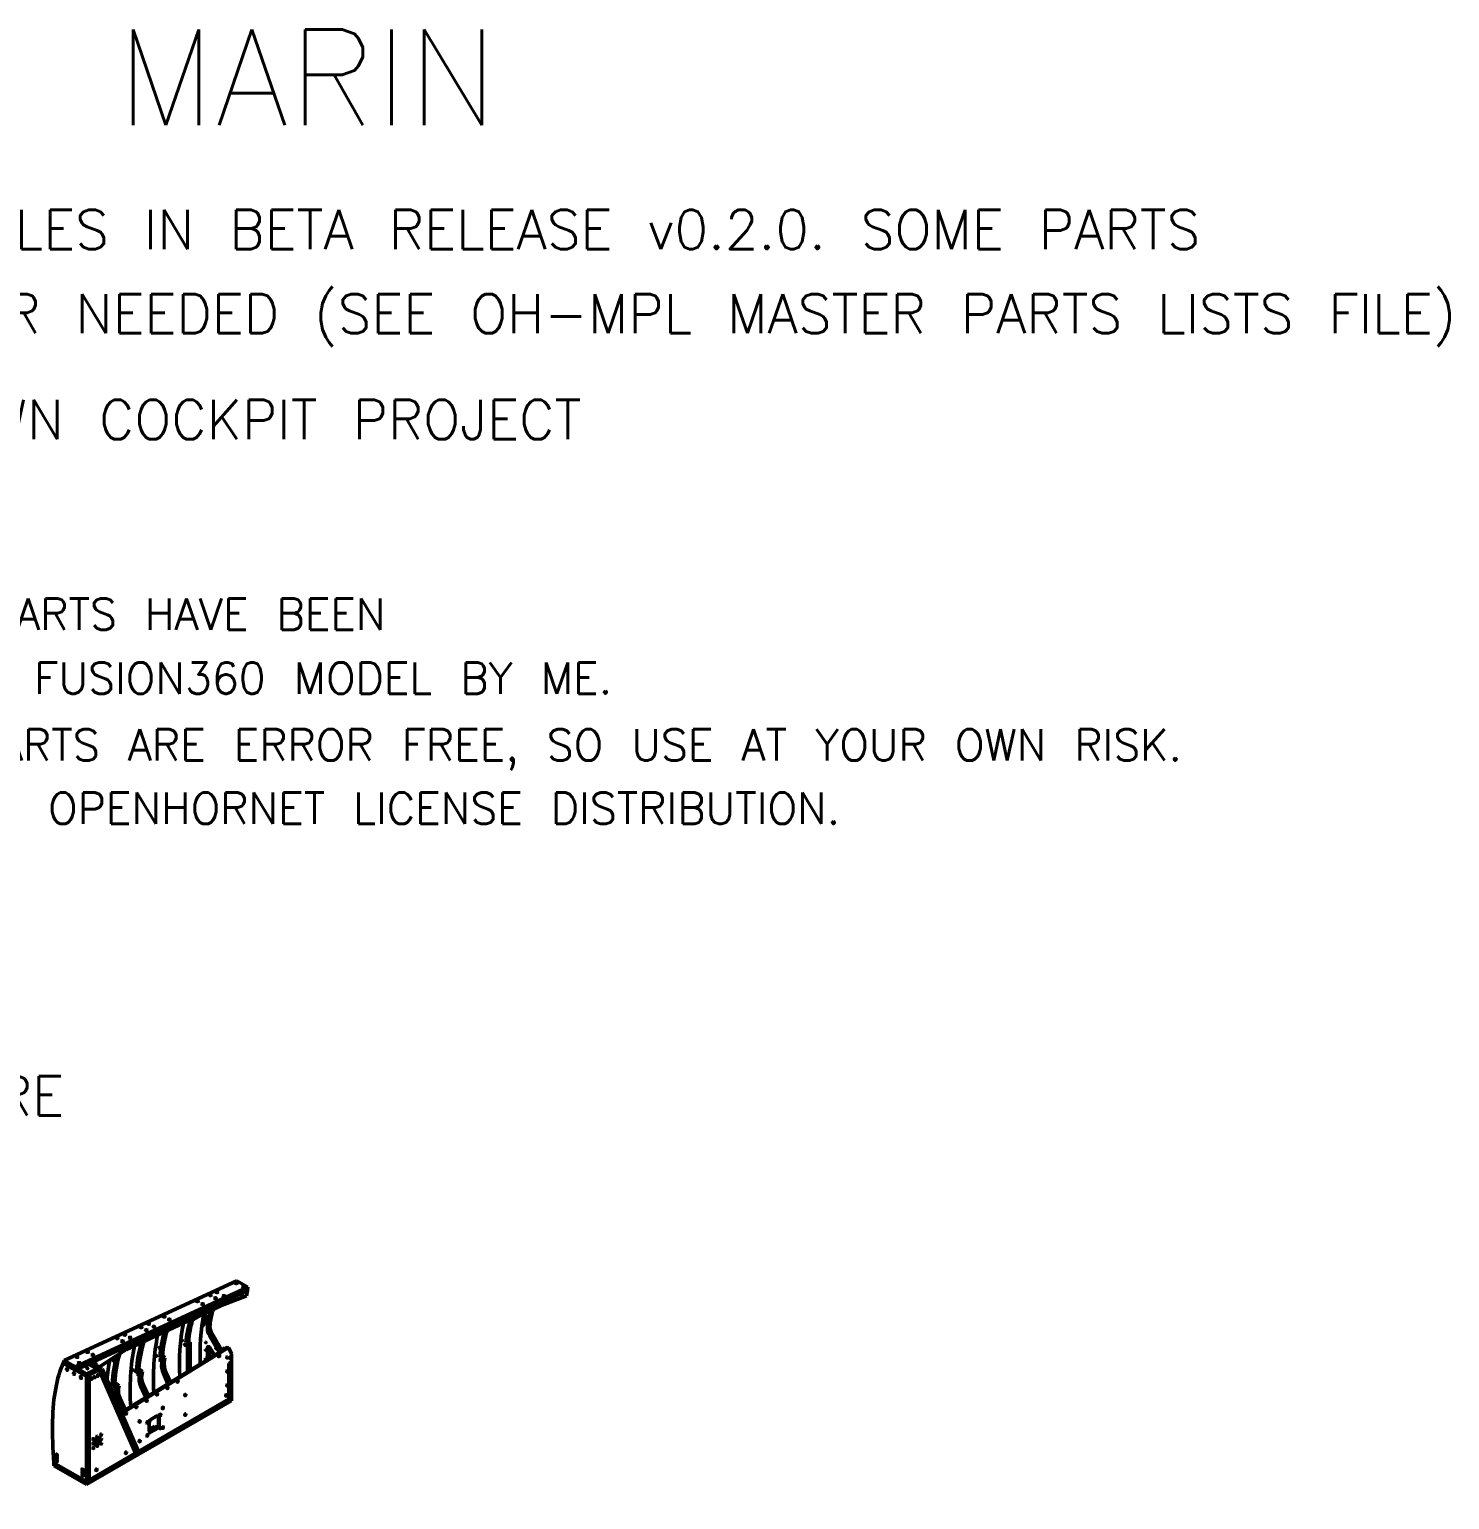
# Model space of a CAD drawing. Header units: inches. Extents: x 315 to 1225, y 14 to 674.
# Drawn here: x 868.7 to 1224.8, y 116.1 to 484.9 of the extents above; entities that cross this region are included whole.
import ezdxf
from ezdxf.enums import TextEntityAlignment as Align

# ---------------------------------------------------------------- set-up
doc = ezdxf.new("R2010")
doc.units = ezdxf.units.IN
doc.header["$LTSCALE"] = 0.03937
doc.header["$MEASUREMENT"] = 0
doc.layers.add('Cockpit Plans', color=6, linetype='Continuous')
doc.layers.add('Visible', color=7, linetype='Continuous', lineweight=50)
doc.styles.get("Standard").update_dxf_attribs({"font": 'txt.shx'})

msp = doc.modelspace()

# ---------------------------------------------------------------- linework, layer by layer
at = {"layer": 'Visible', "extrusion": (1e-16, 0.816497, 0.57735)}
for p, q in [((877.409, 150.949), (920.643, 170.919)), ((920.643, 170.919), (923.409, 169.322)), ((923.361, 168.546), (880.158, 148.558)), ((923.409, 169.322), (880.207, 149.334)), ((884.181, 150.419), (923.361, 168.546)), ((916.991, 164.835), (923.118, 167.217)), ((923.361, 168.546), (923.118, 167.217)), ((923.361, 168.546), (923.409, 169.322)), ((909.214, 161.247), (916.705, 164.713)), ((909.61, 161.175), (911.74, 162.414)), ((911.74, 162.414), (911.091, 162.039)), ((911.74, 162.414), (911.74, 162.416)), ((893.016, 153.752), (908.505, 160.919)), ((911.091, 162.039), (908.961, 160.8)), ((909.003, 161.375), (909.214, 161.247)), ((911.091, 162.115), (911.091, 162.039)), ((913.284, 159.211), (913.284, 159.039)), ((913.933, 159.414), (913.933, 159.586)), ((907.904, 155.468), (908.554, 155.843)), ((907.904, 155.468), (908.295, 155.163)), ((908.295, 155.163), (908.944, 155.538)), ((908.295, 155.163), (908.295, 148.119)), ((908.944, 155.538), (908.554, 155.843)), ((908.944, 155.538), (908.944, 148.52)), ((913.816, 157.246), (916.226, 153.073)), ((914.466, 157.621), (916.875, 153.448)), ((886.2, 149.378), (892.27, 153.337)), ((891.696, 137.883), (918.382, 154.34)), ((891.785, 137.679), (918.598, 154.215)), ((901.35, 151.803), (902, 152.178)), ((901.35, 151.803), (902.015, 151.284)), ((901.83, 150.18), (902.015, 151.284)), ((902.664, 151.659), (902, 152.178)), ((902.015, 151.284), (902.664, 151.659)), ((902.479, 150.555), (902.664, 151.659)), ((913.284, 154.133), (913.284, 151.196)), ((913.933, 151.597), (913.933, 154.191)), ((915.048, 152.284), (914.023, 154.06)), ((916.965, 153.793), (917.615, 154.168)), ((916.965, 153.793), (917.239, 153.635)), ((916.965, 153.466), (916.965, 153.793)), ((917.615, 154.168), (917.867, 154.023)), ((918.598, 154.215), (918.382, 154.34)), ((918.598, 154.215), (919.347, 152.61)), ((918.991, 153.374), (919.131, 153.293)), ((919.05, 153.247), (919.131, 153.293)), ((919.131, 153.293), (919.131, 153.074)), ((919.347, 152.61), (919.347, 150.591)), ((880.158, 148.558), (877.093, 150.327)), ((882.966, 146.936), (877.132, 150.305)), ((880.207, 149.334), (877.409, 150.949)), ((880.158, 148.558), (880.207, 149.334)), ((880.826, 148.866), (883.616, 147.255)), ((885.511, 148.879), (882.966, 147.63)), ((883.616, 147.255), (882.966, 147.63)), ((886.161, 148.504), (883.439, 150.075)), ((886.161, 148.504), (883.616, 147.255)), ((886.883, 148.858), (884.181, 150.419)), ((885.511, 148.879), (886.161, 148.504)), ((886.883, 148.858), (886.161, 148.504)), ((895.279, 127.709), (886.161, 148.504)), ((886.161, 148.504), (895.279, 127.709)), ((895.979, 128.113), (886.883, 148.858)), ((895.479, 148.514), (896.129, 148.889)), ((896.352, 147.832), (895.479, 148.514)), ((897.002, 148.207), (896.129, 148.889)), ((896.2, 146.926), (896.352, 147.832)), ((896.352, 147.832), (897.002, 148.207)), ((897.002, 148.207), (896.85, 147.301)), ((902.26, 147.689), (903.417, 145.111)), ((904.058, 145.507), (902.91, 148.064)), ((918.697, 150.216), (919.347, 150.591)), ((918.697, 150.216), (919.347, 150.591)), ((918.697, 150.216), (918.697, 141.229)), ((918.697, 150.216), (918.697, 141.229)), ((919.347, 141.605), (919.347, 150.591)), ((883.616, 147.255), (882.966, 146.936)), ((882.966, 120.6), (882.966, 146.936)), ((883.616, 147.255), (883.616, 120.975)), ((883.616, 120.975), (883.616, 147.255)), ((889.407, 145.106), (890.056, 145.481)), ((889.407, 145.106), (890.49, 144.26)), ((891.14, 144.635), (890.056, 145.481)), ((890.373, 143.562), (890.49, 144.26)), ((890.49, 144.26), (891.14, 144.635)), ((891.023, 143.937), (891.14, 144.635)), ((896.631, 144.436), (897.865, 141.687)), ((897.28, 144.811), (898.506, 142.082)), ((882.966, 120.6), (919.347, 141.605)), ((882.966, 119.85), (919.347, 140.854)), ((892.119, 138.143), (890.804, 141.071)), ((891.453, 141.446), (892.759, 138.539)), ((895.979, 128.113), (918.697, 141.229)), ((918.697, 141.229), (919.347, 141.605)), ((919.347, 141.605), (919.347, 140.854)), ((895.979, 128.113), (891.785, 137.679)), ((899.142, 136.19), (900.785, 137.139)), ((901.002, 134.764), (901.002, 137.014)), ((901.219, 136.889), (901.219, 134.639)), ((898.709, 133.19), (898.709, 135.44)), ((900.074, 134.478), (898.709, 133.69)), ((898.925, 133.065), (900.569, 134.014)), ((900.785, 133.889), (899.142, 132.94)), ((900.703, 134.115), (900.074, 134.478)), ((886.005, 130.155), (885.356, 130.531)), ((885.658, 131.055), (886.308, 130.68)), ((883.616, 120.975), (895.279, 127.709)), ((895.279, 127.709), (895.979, 128.113)), ((874.806, 125.311), (882.966, 120.6)), ((874.806, 125.311), (874.806, 124.561)), ((874.806, 125.311), (882.966, 120.6)), ((874.806, 124.561), (882.966, 119.85)), ((882.966, 120.6), (883.616, 120.975)), ((882.966, 120.6), (882.966, 119.85))]:
    msp.add_line(p, q, dxfattribs=at)
at = {"layer": 'Visible'}
for centre, radius, start, end in [((967.036, 152.424), 55.597, 169.32649, 182.40756), ((963.371, 149.735), 57.094, 169.2866, 182.82816), ((940.63, 151.952), 32.914, 164.54538, 173.86789), ((941.279, 152.327), 32.914, 164.54538, 173.86789), ((928.435, 145.986), 33.051, 163.2769, 175.61356), ((929.315, 146.321), 33.284, 163.48176, 175.57542), ((958.734, 146.343), 58.967, 169.23592, 183.32653), ((934.739, 148.69), 33.533, 163.56976, 174.67392), ((935.476, 149.054), 33.622, 163.74717, 174.66769), ((925.277, 142.561), 35.961, 164.31401, 175.9424), ((925.863, 142.945), 35.896, 164.19835, 175.94786), ((951.889, 143.489), 57.973, 168.87523, 184.10227), ((903.774, 137.173), 29.747, 152.41206, 153.75546)]:
    msp.add_arc(centre, radius, start, end, dxfattribs=at)
for centre, major_axis, ratio in [((920.58, 170.379), (-0.203, 0.013), 0.5325291), ((910.8, 165.854), (-0.203, 0.013), 0.5325291), ((914.006, 167.337), (-0.203, 0.013), 0.5325291), ((915.306, 166.586), (-0.203, 0.013), 0.5325291), ((915.702, 168.121), (-0.203, 0.013), 0.5325291), ((917.435, 167.121), (-0.203, 0.013), 0.5325291), ((919.146, 166.2), (0.105, 0.174), 0.5937756), ((921.939, 167.492), (0.105, 0.174), 0.5937756), ((922.313, 169.378), (-0.203, 0.013), 0.5325291), ((912.1, 165.103), (-0.203, 0.013), 0.5325291), ((912.955, 163.336), (0.105, 0.174), 0.5937756), ((916.292, 164.88), (0.105, 0.174), 0.5937756), ((896.659, 159.311), (-0.203, 0.013), 0.5325291), ((897.959, 158.561), (-0.203, 0.013), 0.5325291), ((898.568, 160.194), (-0.203, 0.013), 0.5325291), ((899.868, 159.444), (-0.203, 0.013), 0.5325291), ((902.441, 161.986), (-0.203, 0.013), 0.5325291), ((903.741, 161.236), (-0.203, 0.013), 0.5325291), ((904.727, 159.529), (0.105, 0.174), 0.5937756), ((890.675, 156.543), (-0.203, 0.013), 0.5325291), ((891.975, 155.792), (-0.203, 0.013), 0.5325291), ((892.584, 157.426), (-0.203, 0.013), 0.5325291), ((893.884, 156.675), (-0.203, 0.013), 0.5325291), ((894.74, 154.908), (0.105, 0.174), 0.5937756), ((898.945, 156.854), (0.105, 0.174), 0.5937756), ((900.724, 157.677), (0.105, 0.174), 0.5937756), ((880.594, 151.878), (-0.203, 0.013), 0.5325291), ((883.255, 153.109), (-0.203, 0.013), 0.5325291), ((884.555, 152.359), (-0.203, 0.013), 0.5325291), ((892.961, 154.085), (0.105, 0.174), 0.5937756), ((916.25, 152.139), (0.102, 0.176), 0.5773503), ((918.264, 151.727), (0.072, 0.124), 0.5773503), ((919.022, 151.692), (0.102, 0.176), 0.5773503), ((881.107, 150.313), (-0.203, 0.013), 0.5325291), ((885.205, 150.132), (0.105, 0.174), 0.5937756), ((918.264, 148.226), (0.072, 0.124), 0.5773503), ((884.268, 146.422), (0.102, 0.176), 0.5773503), ((885.024, 146.793), (0.084, 0.146), 0.5773503), ((885.779, 147.164), (0.102, 0.176), 0.5773503), ((903.265, 144.119), (0.102, 0.176), 0.5773503), ((905.862, 145.723), (0.102, 0.176), 0.5773503), ((918.264, 144.726), (0.072, 0.124), 0.5773503), ((898.071, 140.91), (0.102, 0.176), 0.5773503), ((900.668, 142.514), (0.102, 0.176), 0.5773503), ((907.762, 142.305), (0.102, 0.176), 0.5773503), ((892.877, 137.702), (0.102, 0.176), 0.5773503), ((895.474, 139.306), (0.102, 0.176), 0.5773503), ((902.131, 139.054), (0.102, 0.176), 0.5773503), ((907.762, 137.379), (0.102, 0.176), 0.5773503), ((896.304, 135.69), (0.102, 0.176), 0.5773503), ((902.131, 134.128), (0.102, 0.176), 0.5773503), ((884.699, 131.259), (0.072, 0.124), 0.5773503), ((884.699, 130.134), (0.072, 0.124), 0.5773503), ((884.699, 129.009), (0.072, 0.124), 0.5773503), ((885.673, 131.822), (0.072, 0.124), 0.5773503), ((885.673, 129.571), (0.072, 0.124), 0.5773503), ((886.648, 132.384), (0.072, 0.124), 0.5773503), ((886.648, 130.134), (0.072, 0.124), 0.5773503), ((886.648, 131.259), (0.072, 0.124), 0.5773503), ((896.304, 130.764), (0.102, 0.176), 0.5773503), ((892.898, 127.834), (0.102, 0.176), 0.5773503), ((885.472, 123.547), (0.102, 0.176), 0.5773503)]:
    msp.add_ellipse(centre, major_axis=major_axis, ratio=ratio, dxfattribs=at)
for centre, major_axis, ratio, start_param, end_param in [((920.577, 170.318), (-0.118, 0.007), 0.5325291, 2.5701494, 6.8546286), ((914.002, 167.277), (-0.118, 0.007), 0.5325291, 2.5701494, 6.8546286), ((915.302, 166.526), (-0.118, 0.007), 0.5325291, 2.5701494, 6.8546286), ((915.698, 168.061), (-0.118, 0.007), 0.5325291, 2.5701494, 6.8546286), ((917.431, 167.061), (-0.118, 0.007), 0.5325291, 2.5701494, 6.8546286), ((919.097, 166.23), (0.061, 0.101), 0.5937756, 2.2352478, 7.1895301), ((921.89, 167.522), (0.061, 0.101), 0.5937756, 2.2352478, 7.1895301), ((922.31, 169.318), (-0.118, 0.007), 0.5325291, 2.5701494, 6.8546286), ((910.796, 165.793), (-0.118, 0.007), 0.5325291, 2.5701494, 6.8546286), ((912.096, 165.043), (-0.118, 0.007), 0.5325291, 2.5701494, 6.8546286), ((912.814, 162.656), (-0.072, 0.124), 0.5773503, 1.5707963, 7.8539816), ((912.906, 163.366), (0.061, 0.101), 0.5937756, 2.2352478, 7.1895301), ((915.74, 161.735), (-1.225, 2.122), 0.5773503, 0.2955388, 0.5065843), ((916.39, 162.111), (-1.225, 2.122), 0.5773503, 0.3693127, 0.5065843), ((916.243, 164.909), (0.061, 0.101), 0.5937756, 2.2352478, 7.1895301), ((916.381, 159.539), (3.177, 5.236), 0.5937756, 0.6584739, 0.7232579), ((896.656, 159.251), (-0.118, 0.007), 0.5325291, 2.5701494, 6.8546286), ((898.565, 160.134), (-0.118, 0.007), 0.5325291, 2.5701494, 6.8546286), ((899.864, 159.384), (-0.118, 0.007), 0.5325291, 2.5701494, 6.8546286), ((902.438, 161.926), (-0.118, 0.007), 0.5325291, 2.5701494, 6.8546286), ((903.738, 161.176), (-0.118, 0.007), 0.5325291, 2.5701494, 6.8546286), ((904.678, 159.559), (0.061, 0.101), 0.5937756, 2.2352478, 7.1895301), ((908.848, 160.898), (0.278, 0.458), 0.5937756, -0.4266869, 1.8732027), ((909.114, 160.535), (-0.153, 0.265), 0.5773503, 0.0020118, 0.5102048), ((909.764, 160.91), (-0.153, 0.265), 0.5773503, 0.0020118, 0.5102048), ((912.252, 159.86), (-0.059, 0.103), 0.5773503, 1.5707963, 7.8539816), ((912.48, 160.329), (-0.059, 0.103), 0.5773503, 1.5707963, 7.8539816), ((912.645, 161.867), (-0.072, 0.124), 0.5773503, 1.5707963, 7.8539816), ((912.798, 160.985), (-0.059, 0.103), 0.5773503, 1.5707963, 7.8539816), ((913.236, 161.84), (-0.072, 0.124), 0.5773503, 1.5707963, 7.8539816), ((917.615, 156.71), (-3.062, 5.304), 0.5773503, 0.6079124, 0.7853982), ((915.103, 157.989), (-1.286, 2.228), 0.5773503, 0.7853982, 1.5707963), ((918.264, 157.086), (-3.062, 5.304), 0.5773503, 0.6079124, 0.7853982), ((915.752, 158.364), (-1.286, 2.228), 0.5773503, 0.7853982, 1.5707963), ((890.672, 156.483), (-0.118, 0.007), 0.5325291, 2.5701494, 6.8546286), ((891.971, 155.732), (-0.118, 0.007), 0.5325291, 2.5701494, 6.8546286), ((892.581, 157.366), (-0.118, 0.007), 0.5325291, 2.5701494, 6.8546286), ((893.88, 156.615), (-0.118, 0.007), 0.5325291, 2.5701494, 6.8546286), ((894.691, 154.938), (0.061, 0.101), 0.5937756, 2.2352478, 7.1895301), ((896.259, 154.982), (-0.072, 0.124), 0.5773503, 1.5707963, 7.8539816), ((897.955, 158.501), (-0.118, 0.007), 0.5325291, 2.5701494, 6.8546286), ((898.896, 156.884), (0.061, 0.101), 0.5937756, 2.2352478, 7.1895301), ((900.675, 157.707), (0.061, 0.101), 0.5937756, 2.2352478, 7.1895301), ((906.923, 155.997), (-0.0551, 0.0955), 0.5773503, 1.5707963, 7.8539816), ((907.643, 154.879), (-0.0551, 0.0955), 0.5773503, 1.5707963, 7.8539816), ((880.59, 151.818), (-0.118, 0.007), 0.5325291, 2.5701494, 6.8546286), ((883.251, 153.049), (-0.118, 0.007), 0.5325291, 2.5701494, 6.8546286), ((884.551, 152.299), (-0.118, 0.007), 0.5325291, 2.5701494, 6.8546286), ((892.691, 148.578), (3.177, 5.236), 0.5937756, 0.7232579, 0.8910765), ((892.912, 154.115), (0.061, 0.101), 0.5937756, 2.2352478, 7.1895301), ((900.474, 152.124), (-0.0551, 0.0955), 0.5773503, 1.5707963, 7.8539816), ((901.288, 154.138), (-0.07, 0.122), 0.5773503, 1.5707963, 7.8539816), ((913.717, 153.883), (-0.306, 0.53), 0.5773503, -1.5707963, 0.7853982), ((916.2, 152.168), (0.059, 0.103), 0.5773503, 2.3383708, 7.0864071), ((916.532, 153.25), (-0.306, 0.53), 0.5773503, 1.5707963, 1.6583816), ((917.182, 153.625), (-0.306, 0.53), 0.5773503, 1.5707963, 1.6227886), ((918.972, 151.721), (0.059, 0.103), 0.5773503, 2.3383708, 7.0864071), ((878.094, 148.693), (-0.102, 0.176), 0.5773503, 1.5707963, 7.8539816), ((878.144, 148.722), (-0.059, 0.103), 0.5773503, -0.8032218, 3.9448145), ((879.826, 147.693), (-0.102, 0.176), 0.5773503, 1.5707963, 7.8539816), ((879.877, 147.722), (-0.059, 0.103), 0.5773503, -0.8032218, 3.9448145), ((881.103, 150.253), (-0.118, 0.007), 0.5325291, 2.5701494, 6.8546286), ((882.968, 149.514), (-0.084, 0.0805), 0.3190306, 1.5707963, 7.8539816), ((883.212, 148.959), (-0.084, 0.0805), 0.3190306, 1.5707963, 7.8539816), ((885.156, 150.162), (0.061, 0.101), 0.5937756, 2.2352478, 7.1895301), ((885.476, 149.529), (0.105, 0.174), 0.5937756, -0.9072974, 0.933172), ((885.779, 154.136), (3.177, 5.236), 0.5937756, 4.0095141, 4.0326692), ((889.76, 150.981), (-0.072, 0.124), 0.5773503, 1.5707963, 7.8539816), ((894.565, 148.558), (-0.0551, 0.0955), 0.5773503, 1.5707963, 7.8539816), ((895.241, 148.336), (-0.0551, 0.0955), 0.5773503, 1.5707963, 7.8539816), ((895.827, 147.573), (-0.0551, 0.0955), 0.5773503, 1.5707963, 7.8539816), ((901.489, 151.026), (-0.0551, 0.0955), 0.5773503, 1.5707963, 7.8539816), ((904.389, 148.181), (-1.838, 3.183), 0.5773503, 0.610761, 1.3961592), ((905.038, 148.556), (-1.838, 3.183), 0.5773503, 0.610761, 1.3961592), ((881.559, 146.693), (-0.102, 0.176), 0.5773503, 1.5707963, 7.8539816), ((881.609, 146.722), (-0.059, 0.103), 0.5773503, -0.8032218, 3.9448145), ((884.218, 146.451), (0.059, 0.103), 0.5773503, 2.3383708, 7.0864071), ((885.729, 147.193), (0.059, 0.103), 0.5773503, 2.3383708, 7.0864071), ((888.501, 145.145), (-0.0551, 0.0955), 0.5773503, 3.1062816, 5.9392145), ((889.278, 144.843), (-0.0551, 0.0955), 0.5773503, 1.5707963, 7.8539816), ((889.965, 144.001), (-0.0551, 0.0955), 0.5773503, 1.5707963, 7.8539816), ((893.582, 141.938), (-1.838, 3.183), 0.5773503, 0.6108652, 1.3961592), ((898.76, 144.927), (-1.837, 3.183), 0.5773503, 0.6108652, 1.3961592), ((899.409, 145.302), (-1.838, 3.183), 0.5773503, 0.6108652, 1.3961592), ((903.215, 144.148), (0.059, 0.103), 0.5773503, 2.3383708, 7.0864071), ((905.812, 145.752), (0.059, 0.103), 0.5773503, 2.3383708, 7.0864071), ((892.933, 141.563), (-1.838, 3.183), 0.5773503, 0.6108652, 1.3961592), ((898.02, 140.939), (0.059, 0.103), 0.5773503, 2.3383708, 7.0864071), ((900.618, 142.543), (0.059, 0.103), 0.5773503, 2.3383708, 7.0864071), ((907.711, 142.334), (0.059, 0.103), 0.5773503, 2.3383708, 7.0864071), ((892.826, 137.731), (0.059, 0.103), 0.5773503, 2.3383708, 7.0864071), ((895.423, 139.335), (0.059, 0.103), 0.5773503, 2.3383708, 7.0864071), ((900.785, 136.639), (0.306, 0.53), 0.5773503, -0.7853982, 0.7853982), ((902.081, 139.083), (0.059, 0.103), 0.5773503, 2.3383708, 7.0864071), ((907.711, 137.408), (0.059, 0.103), 0.5773503, 2.3383708, 7.0864071), ((896.254, 135.719), (0.059, 0.103), 0.5773503, 2.3383708, 7.0864071), ((899.142, 135.69), (0.306, 0.53), 0.5773503, 0.7853982, 2.3561945), ((899.142, 133.44), (0.306, 0.53), 0.5773503, 2.3561945, 3.9269908), ((897.503, 137.463), (-1.072, 1.857), 0.5773503, 3.3973987, 3.5023184), ((900.785, 134.389), (0.306, 0.53), 0.5773503, 3.9269908, 5.4977871), ((902.081, 134.157), (0.059, 0.103), 0.5773503, 2.3383708, 7.0864071), ((885.673, 130.697), (0.506, 0.877), 0.5773503, -1.2672514, 4.408844), ((886.18, 130.404), (0.153, 0.265), 0.5773503, 2.9898202, 6.4349578), ((896.254, 130.793), (0.059, 0.103), 0.5773503, 2.3383708, 7.0864071), ((875.522, 127.232), (-0.123, 0.212), 0.5773503, 1.5707963, 7.8539816), ((875.522, 126.565), (-0.122, 0.212), 0.5773503, 1.5707963, 7.8539816), ((875.522, 125.899), (-0.122, 0.212), 0.5773503, 1.5707963, 7.8539816), ((892.847, 127.863), (0.059, 0.103), 0.5773503, 2.3383708, 7.0864071), ((881.992, 123.497), (-0.122, 0.212), 0.5773503, 1.5707963, 7.8539816), ((881.992, 122.83), (-0.123, 0.212), 0.5773503, 1.5707963, 7.8539816), ((881.992, 122.163), (-0.123, 0.212), 0.5773503, 1.5707963, 7.8539816), ((885.422, 123.576), (0.059, 0.103), 0.5773503, 2.3383708, 7.0864071)]:
    msp.add_ellipse(centre, major_axis=major_axis, ratio=ratio, start_param=start_param, end_param=end_param, dxfattribs=at)
at = {"layer": 'Visible', "extrusion": (-1e-16, 0, -1)}
for centre in [(912.877, 155.492), (912.834, 153.617), (915.432, 154.017)]:
    msp.add_ellipse(centre, major_axis=(-0.0326, 0.0565), ratio=0.5773503, dxfattribs=at)
at = {"layer": 'Visible', "extrusion": (-5e-16, -3e-16, -1)}
msp.add_ellipse((912.872, 151.444), major_axis=(-0.059, 0.103), ratio=0.5773503, dxfattribs=at)
at = {"layer": 'Visible', "extrusion": (-2e-16, 1e-16, -1)}
for centre, major_axis, start_param, end_param in [((918.015, 142.214), (0.096, 0.165), 1.5707963, 7.8539816), ((900.569, 136.764), (0.306, 0.53), 0.3613671, 0.7853982), ((885.024, 131.072), (0.506, 0.877), 1.8743413, 2.4452099)]:
    msp.add_ellipse(centre, major_axis=major_axis, ratio=0.5773503, start_param=start_param, end_param=end_param, dxfattribs=at)
at = {"layer": 'Visible', "extrusion": (-3e-16, 2e-16, -1)}
for centre, major_axis, start_param, end_param in [((917.94, 142.258), (0.049, 0.0849), -0.1342925, 3.2758852), ((901.503, 137.304), (0.102, 0.176), 1.5707963, 7.8539816)]:
    msp.add_ellipse(centre, major_axis=major_axis, ratio=0.5773503, start_param=start_param, end_param=end_param, dxfattribs=at)
at = {"layer": 'Visible', "extrusion": (-1e-16, 1e-16, -1)}
for centre, major_axis, start_param, end_param in [((901.453, 137.333), (0.059, 0.103), -0.8032218, 3.9448145), ((898.205, 135.457), (0.059, 0.103), -0.8032218, 3.9448145), ((901.453, 134.082), (0.059, 0.103), -0.8032218, 3.9448145), ((898.255, 132.178), (0.102, 0.176), 1.5707963, 7.8539816), ((898.205, 132.207), (0.059, 0.103), -0.8032218, 3.9448145)]:
    msp.add_ellipse(centre, major_axis=major_axis, ratio=0.5773503, start_param=start_param, end_param=end_param, dxfattribs=at)
at = {"layer": 'Visible', "extrusion": (-1e-16, 0, -1)}
msp.add_ellipse((898.255, 135.428), major_axis=(0.102, 0.176), ratio=0.5773503, start_param=1.5707963, end_param=7.8539816, dxfattribs=at)
at = {"layer": 'Visible', "extrusion": (0, 0, -1)}
for centre, major_axis, start_param, end_param in [((898.925, 133.565), (0.306, 0.53), 2.3561945, 2.7802255), ((900.569, 134.514), (0.306, 0.53), 0.7853982, 2.3561945), ((901.503, 134.053), (0.102, 0.176), 1.5707963, 7.8539816), ((885.53, 130.779), (0.153, 0.265), 0.1517725, 2.9898202), ((885.024, 131.072), (0.506, 0.877), 0.6963828, 1.2672514)]:
    msp.add_ellipse(centre, major_axis=major_axis, ratio=0.5773503, start_param=start_param, end_param=end_param, dxfattribs=at)
at = {"layer": 'Visible'}
for points, knots in [([(914.075, 163.248), (913.793, 162.273), (913.556, 161.237), (913.363, 160.123), (913.359, 160.1), (913.356, 160.077), (913.352, 160.055)], [-49.4302993, -49.4302993, -49.4302993, -49.4302993, -40.9424215, -40.9424215, -40.9424215, -40.7697283, -40.7697283, -40.7697283, -40.7697283]), ([(914.001, 160.43), (914.005, 160.452), (914.009, 160.475), (914.013, 160.498), (914.206, 161.612), (914.443, 162.648), (914.725, 163.623)], [40.7697283, 40.7697283, 40.7697283, 40.7697283, 40.9424215, 40.9424215, 40.9424215, 49.4302993, 49.4302993, 49.4302993, 49.4302993]), ([(877.132, 150.305), (875.512, 146.514), (874.62, 141.994), (874.388, 132.322), (874.547, 128.607), (874.806, 125.311)], [-64.5398702, -64.5398702, -64.5398702, -64.5398702, -29.021553, -29.021553, -9.1798098, -9.1798098, -9.1798098, -9.1798098])]:
    msp.add_open_spline(points, degree=3, knots=knots, dxfattribs=at)
at = {"layer": 'Visible', "extrusion": (-1.1018e-06, -2.06617e-07, 1)}
msp.add_open_spline([(880.839, 148.859), (880.838, 148.863), (880.837, 148.867), (880.836, 148.871)], degree=3, dxfattribs=at)
at = {"layer": 'Visible'}
msp.add_open_spline([(888.117, 146.044), (888.269, 147.884), (888.506, 149.554), (888.828, 151.091)], degree=3, dxfattribs=at)

# ---------------------------------------------------------------- texts
at = {"color": 0}
msp.add_text('OH4A1A1 - ASSY, LEFT CONSOLE STRUCTURE', height=9.84252, dxfattribs=at).set_placement((562.255, 212.444))
at = {"layer": 'Cockpit Plans', "color": 4, "linetype": 'ByBlock'}
for s, height, p in [('VERSION 8 03 2024 - J. MARIN', 24, (708.583, 460.886)), ('DESCRIPTION: THE PARTS CONTAINED IN THIS FILE CORRESPOND TO THE SVG FILES IN BETA RELEASE v0.2.0. SOME PARTS', 9.84252, (737.795, 429.764)), ('IN THE SHEETS ARE DUPLICATED ACCORDING TO THE NUMBER NEEDED (SEE OH-MPL MASTER PARTS LISTS FILE)', 9.84252, (835.872, 408.645)), ('PURPOSE: FACILITATE CNC PROCESSING AND CUTTING FOR MY OWN COCKPIT PROJECT', 9.84252, (710.543, 382.074)), ('DISCLAIMER: THIS IS NOT AN OFFICIAL OPENHORNET DISTRIBUTION. ALL THE PARTS HAVE BEEN ', 7.87402, (700.862, 334.284)), ('CONVERTED FROM THE SVG FILES AND/OR EXPORTED FROM THE FUSION360 MODEL BY ME.', 7.87402, (760.741, 318.217)), ("ALTHOUGH I TRIED MY BEST I CAN'T GUARANTEE THAT THE PARTS ARE ERROR FREE, SO USE AT YOUR OWN RISK.", 7.87402, (840.606, 301.449)), ('YOU CAN USE OR SHARE THIS FILE UNDER THE TERMS OF THE OPENHORNET LICENSE DISTRIBUTION.', 7.87402, (793.187, 285.562))]:
    msp.add_text(s, height=height, dxfattribs=at).set_placement(p, align=Align.CENTER)

doc.saveas('drawing.dxf')
